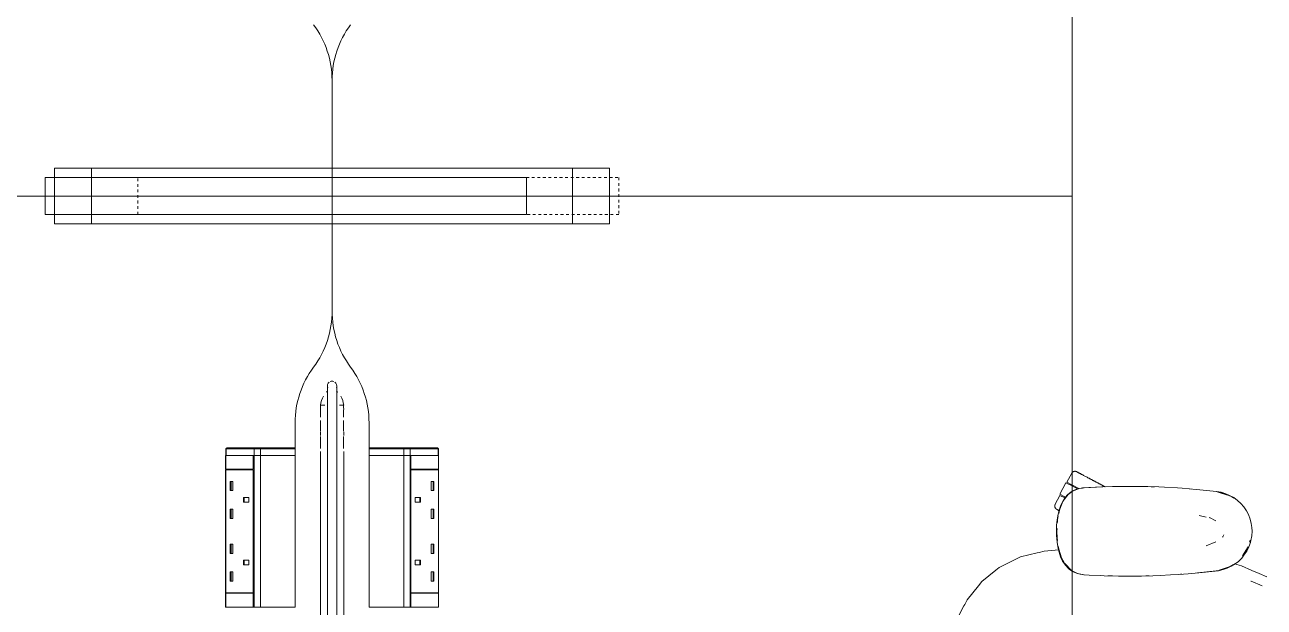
# Model space of a CAD drawing. Header units: millimetres. Extents: x 155927 to 326028, y -36033 to 97293.
# Drawn here: x 203271 to 204611, y 11649 to 12279 of the extents above; entities that cross this region are included whole.
import ezdxf

# ---------------------------------------------------------------- set-up
doc = ezdxf.new("R2010")
doc.units = ezdxf.units.MM
doc.header["$MEASUREMENT"] = 0
doc.linetypes.add('Dash', pattern=[6, 3, -3])
for name, color, linetype, lineweight in [('G-IMPT', 8, 'CONTINUOUS', 9), ('I-FURN', 8, 'CONTINUOUS', 9), ('I-FURN-HDLN', 8, 'Dash', 9)]:
    doc.layers.add(name, color=color, linetype=linetype, lineweight=lineweight)

msp = doc.modelspace()

# ---------------------------------------------------------------- linework, layer by layer
at = {"layer": 'G-IMPT'}
for p, q in [((204405.5, 11775.8), (204403.2, 11774.6)), ((204410.6, 11777.6), (204404.5, 11775.2)), ((204405.5, 11775.8), (204409.1, 11777.2)), ((204410.5, 11777.6), (204409.1, 11777.2)), ((204410.5, 11777.6), (204412.9, 11778)), ((204410.6, 11777.6), (204414.3, 11778.1)), ((204414.5, 11778.3), (204412.9, 11778)), ((204436.3, 11779.4), (204414.5, 11778.3)), ((204435.1, 11779.3), (204414.5, 11778.3)), ((204414.5, 11778.3), (204416.1, 11778.4)), ((204436.3, 11779.4), (204416.1, 11778.4)), ((204456.5, 11779.9), (204435.1, 11779.3)), ((204446.6, 11779.7), (204435.1, 11779.3)), ((204435.1, 11779.3), (204436.3, 11779.4)), ((204456.5, 11779.9), (204436.3, 11779.4)), ((204456.5, 11779.9), (204446.6, 11779.7)), ((204446.6, 11779.7), (204465.9, 11779.9)), ((204476.7, 11779.8), (204446.6, 11779.7)), ((204454.4, 11779.8), (204452.2, 11779.8)), ((204456.5, 11779.8), (204454.4, 11779.8)), ((204476.7, 11779.8), (204456.5, 11779.9)), ((204476.7, 11779.8), (204465.9, 11779.9)), ((204476.7, 11779.8), (204485.1, 11779.6)), ((204496.8, 11779.3), (204485.1, 11779.6)), ((204490, 11779.5), (204488.5, 11779.5)), ((204492, 11779.4), (204490.1, 11779.5)), ((204496.8, 11779.3), (204502.9, 11779)), ((204517, 11778.2), (204502.9, 11779)), ((204522.1, 11777.9), (204517, 11778.2)), ((204522.1, 11777.9), (204537.2, 11776.6)), ((204530.3, 11777.2), (204532, 11777)), ((204537.2, 11776.6), (204541.3, 11776.3)), ((204541.3, 11776.3), (204559.2, 11774.4)), ((204393, 11763.7), (204391, 11759.6)), ((204393.6, 11764.2), (204391.8, 11759.8)), ((204393, 11763.7), (204395.6, 11767.8)), ((204398.8, 11771), (204393.6, 11764.2)), ((204395.6, 11767.8), (204398.3, 11770.8)), ((204402, 11773.9), (204398.3, 11770.8)), ((204403.2, 11774.3), (204398.8, 11771)), ((204403.2, 11774.6), (204402, 11773.9)), ((204404.5, 11775.2), (204403.2, 11774.3)), ((204558.7, 11774.4), (204571.2, 11770.5)), ((204558.7, 11774.4), (204562, 11773.4)), ((204559.2, 11774.4), (204564.2, 11773.5)), ((204567.7, 11772.3), (204559.3, 11774.2)), ((204571.2, 11770.5), (204562, 11773.4)), ((204569.1, 11772), (204564.2, 11773.5)), ((204567.7, 11772.3), (204575.7, 11768.6)), ((204573.4, 11770.2), (204569.1, 11772)), ((204573.4, 11770.2), (204577.8, 11767.7)), ((204577.8, 11767), (204575.7, 11768.6)), ((204581.9, 11764.7), (204577.8, 11767.7)), ((204581.9, 11764.7), (204585.3, 11761.5)), ((204387, 11743.9), (204388, 11749.8)), ((204389.4, 11755.3), (204388, 11749.8)), ((204389.4, 11754.2), (204388.7, 11750.7)), ((204389.4, 11754.2), (204391.8, 11759.8)), ((204389.4, 11755.3), (204391, 11759.6)), ((204588.6, 11757.7), (204585.3, 11761.5)), ((204591.5, 11753.5), (204588.6, 11757.7)), ((204591.5, 11753.5), (204593.7, 11749.4)), ((204593.7, 11749.4), (204595.5, 11744.6)), ((204386.2, 11731.4), (204386.4, 11737.8)), ((204387, 11743.9), (204386.4, 11737.8)), ((204387.4, 11744.2), (204387.2, 11741)), ((204388.2, 11748), (204387.4, 11744.2)), ((204540.5, 11748.4), (204547.9, 11746.8)), ((204558.3, 11742.8), (204551.5, 11746.1)), ((204551.8, 11746), (204551.5, 11746.1)), ((204596.8, 11739.8), (204595.5, 11744.6)), ((204596.8, 11739.8), (204597.4, 11735.3)), ((204386.3, 11726.9), (204386.2, 11731.4)), ((204386.3, 11726.9), (204386.9, 11719.6)), ((204386.8, 11734.5), (204386.6, 11731.4)), ((204386.8, 11724.2), (204386.6, 11731.4)), ((204386.8, 11724.2), (204387.2, 11721.5)), ((204565.9, 11725.4), (204565.6, 11724.9)), ((204567, 11727.6), (204565.9, 11725.4)), ((204565.9, 11725.4), (204566, 11725.4)), ((204597.3, 11726.4), (204596.4, 11721.4)), ((204597.6, 11731.4), (204597.3, 11726.4)), ((204597.6, 11731.4), (204597.4, 11735.3)), ((204365.2, 11708), (204367.5, 11708.6)), ((204372.8, 11709.9), (204367.5, 11708.6)), ((204388.7, 11711.4), (204372.8, 11709.9)), ((204388, 11712.8), (204386.9, 11719.6)), ((204389, 11708.9), (204388, 11712.8)), ((204388.1, 11715.3), (204388.6, 11712)), ((204388.6, 11712), (204391.6, 11702.6)), ((204389, 11708.9), (204390.7, 11703.8)), ((204548, 11715.7), (204558.4, 11719.8)), ((204593.5, 11714.6), (204587.2, 11704.7)), ((204591.3, 11710.9), (204587.2, 11704.7)), ((204591.9, 11710), (204589.6, 11706.5)), ((204593.5, 11714.6), (204591.3, 11710.9)), ((204594.1, 11714.5), (204591.9, 11710)), ((204594.1, 11714.5), (204595.8, 11719.3)), ((204595, 11719.7), (204595.6, 11721.8)), ((204596.4, 11721.4), (204595.8, 11719.3)), ((204324.2, 11692.3), (204331.4, 11695.8)), ((204342.9, 11701.5), (204331.4, 11695.8)), ((204342.9, 11701.5), (204347.2, 11703.6)), ((204347.2, 11703.6), (204365.2, 11708)), ((204390.7, 11703.8), (204392.9, 11699.2)), ((204391.6, 11702.6), (204393.1, 11700.1)), ((204392.9, 11699.2), (204393.7, 11697.8)), ((204393.3, 11699.7), (204394.2, 11698.2)), ((204396.2, 11694.3), (204393.7, 11697.8)), ((204394.7, 11697.4), (204396.6, 11694.3)), ((204395.4, 11696.4), (204402.3, 11689)), ((204395.4, 11696.4), (204396.7, 11694.9)), ((204573.9, 11693.2), (204577.4, 11695.6)), ((204575.2, 11693.6), (204579.5, 11696.3)), ((204586.3, 11693.9), (204578.5, 11696.1)), ((204582.8, 11698.9), (204579.5, 11696.3)), ((204586.4, 11702.5), (204582.8, 11698.9)), ((204586.4, 11702.5), (204589.6, 11706.5)), ((204320.6, 11689.3), (204305.6, 11677.2)), ((204320.6, 11689.3), (204324.2, 11692.3)), ((204399.1, 11691.3), (204396.2, 11694.3)), ((204396.6, 11694.3), (204402.3, 11689)), ((204396.8, 11694.8), (204399.9, 11691.2)), ((204399.1, 11691.3), (204400.4, 11690.2)), ((204402.3, 11689), (204399.9, 11691.2)), ((204403.2, 11688.2), (204400.4, 11690.2)), ((204404.5, 11687.9), (204403.2, 11688.5)), ((204403.6, 11688), (204407.9, 11686)), ((204404.5, 11687.9), (204408.8, 11685.8)), ((204411.9, 11684.9), (204407.9, 11686)), ((204408.8, 11685.8), (204416.1, 11684.4)), ((204415.9, 11684.4), (204411.9, 11684.9)), ((204421.6, 11684.1), (204415.9, 11684.4)), ((204421.6, 11684.1), (204434.1, 11683.5)), ((204437.7, 11683.4), (204434.1, 11683.5)), ((204453.3, 11683), (204437.7, 11683.4)), ((204441.7, 11683.3), (204444.4, 11683.2)), ((204446.6, 11683.2), (204444.4, 11683.2)), ((204453.3, 11683), (204457.8, 11683)), ((204457.8, 11683), (204472.6, 11683)), ((204478, 11683), (204472.6, 11683)), ((204478, 11683), (204490.3, 11683.3)), ((204484.8, 11683.2), (204482.7, 11683.2)), ((204486.5, 11683.3), (204484.8, 11683.2)), ((204498.2, 11683.6), (204490.3, 11683.3)), ((204498.2, 11683.6), (204509.5, 11684.2)), ((204518.4, 11684.7), (204509.5, 11684.2)), ((204518.4, 11684.7), (204528.7, 11685.5)), ((204520.4, 11684.9), (204518.5, 11684.8)), ((204520.4, 11684.9), (204521.8, 11685)), ((204540.1, 11686.4), (204528.7, 11685.5)), ((204561.5, 11688.8), (204538.6, 11686.3)), ((204538.6, 11686.3), (204558.7, 11688.5)), ((204561.5, 11688.8), (204540.1, 11686.4)), ((204561.5, 11688.8), (204558.7, 11688.5)), ((204561.5, 11688.8), (204566.5, 11690)), ((204561.6, 11689), (204564.6, 11689.6)), ((204573.9, 11693.2), (204562, 11689.4)), ((204571.2, 11692.3), (204562, 11689.4)), ((204564.6, 11689.6), (204573.9, 11693.2)), ((204570.6, 11691.4), (204566.5, 11690)), ((204575.2, 11693.6), (204570.6, 11691.4)), ((204573.9, 11693.2), (204571.2, 11692.3)), ((204586.3, 11693.9), (204597.5, 11689)), ((204597.5, 11689), (204605.3, 11685.6)), ((204605.3, 11685.6), (204613.5, 11682)), ((204289.7, 11657.4), (204301.9, 11672.5)), ((204305.6, 11677.2), (204301.9, 11672.5)), ((204596.2, 11677.6), (204596.5, 11677.5)), ((204608.4, 11672.6), (204596.5, 11677.5)), ((204289.7, 11657.4), (204287, 11652.2)), ((204286.2, 11650.9), (204275.9, 11631.4)), ((204286.2, 11650.9), (204287, 11652.2))]:
    msp.add_line(p, q, dxfattribs=at)
at = {"layer": 'I-FURN'}
for p, q in [((204403.2, 12093.6), (204403.2, 13493.6)), ((204403.2, 13493.6), (204403.2, 12093.6)), ((203603.2, 12218.6), (203603.2, 12093.6)), ((203603.2, 12093.6), (203603.2, 12218.6)), ((203603.2, 12093.6), (203603.2, 12218.6)), ((203603.2, 12218.6), (203603.2, 12093.6)), ((203303.2, 12113.6), (203293.2, 12113.6)), ((203293.2, 12113.6), (203293.2, 12073.6)), ((203343.2, 12123.6), (203303.2, 12123.6)), ((203303.2, 12123.6), (203903.2, 12123.6)), ((203303.2, 12123.6), (203303.2, 12063.6)), ((203303.2, 12123.6), (203303.2, 12113.6)), ((203813.2, 12113.6), (203303.2, 12113.6)), ((203863.2, 12123.6), (203343.2, 12123.6)), ((203343.2, 12123.6), (203343.2, 12113.6)), ((203343.2, 12123.6), (203343.2, 12063.6)), ((203813.2, 12073.6), (203813.2, 12113.6)), ((203903.2, 12123.6), (203863.2, 12123.6)), ((203863.2, 12123.6), (203863.2, 12063.6)), ((203863.2, 12123.6), (203863.2, 12063.6)), ((203903.2, 12063.6), (203903.2, 12123.6)), ((203903.2, 12123.6), (203903.2, 12063.6)), ((203603.2, 12093.6), (202803.2, 12093.6)), ((202803.2, 12093.6), (203603.2, 12093.6)), ((202803.2, 12093.6), (203603.2, 12093.6)), ((203603.2, 12093.6), (202803.2, 12093.6)), ((203603.2, 12093.6), (203603.2, 11969.7)), ((204403.2, 12093.6), (203603.2, 12093.6)), ((203603.2, 12093.6), (204403.2, 12093.6)), ((203603.2, 11969.7), (203603.2, 12093.6)), ((203603.2, 11969.7), (203603.2, 12093.6)), ((203603.2, 12093.6), (203603.2, 11969.7)), ((203603.2, 12093.6), (204403.2, 12093.6)), ((204403.2, 12093.6), (203603.2, 12093.6)), ((204403.2, 10693.6), (204403.2, 12093.6)), ((204403.2, 12093.6), (204403.2, 10693.6)), ((203293.2, 12073.6), (203303.2, 12073.6)), ((203303.2, 12073.6), (203303.2, 12063.6)), ((203303.2, 12073.6), (203813.2, 12073.6)), ((203343.2, 12073.6), (203343.2, 12063.6)), ((203903.2, 12063.6), (203303.2, 12063.6)), ((203303.2, 12063.6), (203343.2, 12063.6)), ((203343.2, 12063.6), (203863.2, 12063.6)), ((203863.2, 12063.6), (203903.2, 12063.6)), ((203598.2, 11888.6), (203598.2, 11888.6)), ((203598.2, 11888.6), (203598.2, 11888.4)), ((203598.2, 11888.4), (203598.2, 11888.1)), ((203598.2, 11888.1), (203598.2, 11887.7)), ((203598.2, 11887.7), (203598.2, 11887.2)), ((203598.2, 11887.2), (203598.2, 11886.6)), ((203598.2, 11886.6), (203598.2, 11885.9)), ((203598.2, 11885.9), (203598.2, 11885)), ((203598.2, 11885), (203598.2, 11884.1)), ((203598.2, 11884.1), (203598.2, 11883)), ((203598.2, 11883), (203598.2, 11881.9)), ((203608.2, 11888.5), (203608.2, 11888.6)), ((203608.2, 11888.6), (203608.2, 11888.6)), ((203608.2, 11888.3), (203608.2, 11888.5)), ((203608.2, 11888), (203608.2, 11888.3)), ((203608.2, 11887.6), (203608.2, 11888)), ((203608.2, 11887), (203608.2, 11887.6)), ((203608.2, 11886.4), (203608.2, 11887)), ((203608.2, 11885.6), (203608.2, 11886.4)), ((203608.2, 11884.8), (203608.2, 11885.6)), ((203608.2, 11883.8), (203608.2, 11884.8)), ((203608.2, 11882.7), (203608.2, 11883.8)), ((203598.2, 11881.9), (203598.2, 11880.6)), ((203598.2, 11880.6), (203598.2, 11879.2)), ((203598.2, 11879.2), (203598.2, 11877.8)), ((203598.2, 11877.8), (203598.2, 11876.2)), ((203598.2, 11876.2), (203598.2, 11874.6)), ((203598.2, 11874.6), (203598.2, 11872.8)), ((203598.2, 11872.8), (203598.2, 11871)), ((203598.2, 11871), (203598.2, 11869.1)), ((203608.2, 11881.5), (203608.2, 11882.7)), ((203608.2, 11880.2), (203608.2, 11881.5)), ((203608.2, 11878.9), (203608.2, 11880.2)), ((203608.2, 11877.4), (203608.2, 11878.9)), ((203608.2, 11875.8), (203608.2, 11877.4)), ((203608.2, 11874.1), (203608.2, 11875.8)), ((203608.2, 11872.4), (203608.2, 11874.1)), ((203608.2, 11870.5), (203608.2, 11872.4)), ((203608.2, 11868.6), (203608.2, 11870.5)), ((203595.3, 11867.7), (203590.7, 11867.7)), ((203590.7, 11864.3), (203590.7, 11867.7)), ((203590.7, 11863), (203590.7, 11863.9)), ((203590.7, 11854.7), (203590.7, 11862.7)), ((203598.2, 11869.1), (203598.2, 11867.1)), ((203598.2, 11867.1), (203598.2, 11865)), ((203598.2, 11865), (203598.2, 11862.9)), ((203598.2, 11862.9), (203598.2, 11860.7)), ((203598.2, 11860.7), (203598.2, 11858.4)), ((203598.2, 11858.4), (203598.2, 11856)), ((203598.2, 11856), (203598.2, 11853.6)), ((203608.2, 11866.6), (203608.2, 11868.6)), ((203608.2, 11864.5), (203608.2, 11866.6)), ((203608.2, 11862.3), (203608.2, 11864.5)), ((203608.2, 11860), (203608.2, 11862.3)), ((203608.2, 11857.7), (203608.2, 11860)), ((203608.2, 11855.4), (203608.2, 11857.7)), ((203615.7, 11867.7), (203611.2, 11867.7)), ((203615.7, 11867.7), (203615.7, 11864.3)), ((203615.7, 11862.7), (203615.7, 11854.7)), ((203615.8, 11863.9), (203615.8, 11863)), ((203563.2, 11820.4), (203563.2, 11848.6)), ((203563.2, 11848.6), (203563.2, 11820.4)), ((203590.7, 11839.6), (203590.7, 11851.1)), ((203598.2, 11853.6), (203598.2, 11851.1)), ((203598.2, 11851.1), (203598.2, 11848.6)), ((203598.2, 11848.6), (203598.2, 11846)), ((203598.2, 11846), (203598.2, 11843.4)), ((203598.2, 11843.4), (203598.2, 11840.7)), ((203608.2, 11852.9), (203608.2, 11855.4)), ((203608.2, 11850.4), (203608.2, 11852.9)), ((203608.2, 11847.9), (203608.2, 11850.4)), ((203608.2, 11845.3), (203608.2, 11847.9)), ((203608.2, 11842.7), (203608.2, 11845.3)), ((203608.2, 11840), (203608.2, 11842.7)), ((203615.7, 11851.1), (203615.7, 11839.6)), ((203643.2, 11848.6), (203643.2, 11820.4)), ((203643.2, 11820.4), (203643.2, 11848.6)), ((203590.7, 11834.8), (203590.7, 11838.9)), ((203590.7, 11820.7), (203590.7, 11833.9)), ((203598.2, 11840.7), (203598.2, 11838)), ((203598.2, 11838), (203598.2, 11835.3)), ((203598.2, 11835.3), (203598.2, 11832.5)), ((203598.2, 11832.5), (203598.2, 11829.8)), ((203598.2, 11829.8), (203598.2, 11826.9)), ((203608.2, 11837.3), (203608.2, 11840)), ((203608.2, 11834.6), (203608.2, 11837.3)), ((203608.2, 11831.8), (203608.2, 11834.6)), ((203608.2, 11829), (203608.2, 11831.8)), ((203615.7, 11833.9), (203615.7, 11820.7)), ((203615.8, 11838.9), (203615.8, 11834.8)), ((203488.4, 11820.4), (203488.4, 11813.4)), ((203488.4, 11820.4), (203488.6, 11820.4)), ((203488.4, 11820.4), (203488.4, 11813.4)), ((203488.4, 11813.4), (203488.4, 11820.4)), ((203488.6, 11820.4), (203518.9, 11820.4)), ((203488.6, 11820.4), (203488.6, 11813.4)), ((203488.7, 11821.2), (203488.8, 11821.2)), ((203519.7, 11821.4), (203489.4, 11821.4)), ((203519.7, 11821.4), (203489.4, 11821.4)), ((203518.9, 11820.4), (203525.8, 11820.4)), ((203518.9, 11820.4), (203518.9, 11813.4)), ((203519.7, 11821.4), (203558.3, 11821.4)), ((203525.2, 11821.4), (203519.7, 11821.4)), ((203562.2, 11821.4), (203525.2, 11821.4)), ((203525.8, 11820.4), (203563.2, 11820.4)), ((203525.8, 11820.4), (203525.8, 11813.4)), ((203558.3, 11821.4), (203558.3, 11820.4)), ((203558.3, 11821.4), (203562.2, 11821.4)), ((203563.2, 11820.4), (203563.2, 11813.4)), ((203563.3, 11813.4), (203563.3, 11820.4)), ((203590.7, 10979.5), (203590.7, 11817.7)), ((203598.2, 11826.9), (203598.2, 11824.1)), ((203598.2, 11824.1), (203598.2, 11821.3)), ((203598.2, 11821.3), (203598.2, 11818.5)), ((203598.2, 11818.5), (203598.2, 11817.7)), ((203598.2, 11817.7), (203598.2, 10979.5)), ((203608.2, 11826.2), (203608.2, 11829)), ((203608.2, 11823.4), (203608.2, 11826.2)), ((203608.2, 11820.5), (203608.2, 11823.4)), ((203608.2, 11817.7), (203608.2, 11820.5)), ((203608.2, 10979.5), (203608.2, 11817.7)), ((203615.8, 11817.7), (203615.8, 10979.5)), ((203643.2, 11820.4), (203643.2, 11813.4)), ((203643.2, 11820.4), (203680.7, 11820.4)), ((203643.2, 11820.4), (203643.2, 11813.4)), ((203644.2, 11821.4), (203644.2, 11821.4)), ((203681.3, 11821.4), (203644.2, 11821.4)), ((203644.2, 11821.4), (203648.2, 11821.4)), ((203648.2, 11820.4), (203648.2, 11821.4)), ((203648.2, 11821.4), (203686.8, 11821.4)), ((203680.7, 11820.4), (203687.6, 11820.4)), ((203680.7, 11820.4), (203680.7, 11813.4)), ((203686.8, 11821.4), (203681.3, 11821.4)), ((203717.1, 11821.4), (203686.8, 11821.4)), ((203717.1, 11821.4), (203686.8, 11821.4)), ((203687.6, 11820.4), (203717.9, 11820.4)), ((203687.6, 11820.4), (203687.6, 11813.4)), ((203717.7, 11821.2), (203717.7, 11821.2)), ((203717.9, 11820.4), (203718.1, 11820.4)), ((203717.9, 11820.4), (203717.9, 11813.4)), ((203718.1, 11813.4), (203718.1, 11820.4)), ((203718.1, 11813.4), (203718.1, 11820.4)), ((203718.1, 11813.4), (203718.1, 11820.4)), ((203488.2, 11798.4), (203488.2, 11813.4)), ((203488.2, 11813.4), (203518, 11813.4)), ((203488.4, 11813.4), (203488.6, 11813.4)), ((203488.4, 11813.3), (203488.4, 11649.4)), ((203488.6, 11813.4), (203518.9, 11813.4)), ((203518, 11813.4), (203518, 11798.4)), ((203518.2, 11798.4), (203518.2, 11813.3)), ((203518.2, 11813.3), (203518.9, 11813.3)), ((203518.9, 11813.4), (203525.8, 11813.4)), ((203525.8, 11813.3), (203518.9, 11813.3)), ((203518.9, 11813.3), (203518.9, 11649.4)), ((203525.8, 11813.4), (203563.2, 11813.4)), ((203563.2, 11813.3), (203525.8, 11813.3)), ((203525.8, 11813.3), (203525.8, 11649.4)), ((203563.2, 11813.3), (203563.2, 11649.4)), ((203563.3, 11649.4), (203563.3, 11813.3)), ((203643.2, 11813.4), (203680.7, 11813.4)), ((203643.2, 11813.3), (203643.2, 11649.4)), ((203643.2, 11649.4), (203643.2, 11813.3)), ((203680.7, 11813.3), (203643.2, 11813.3)), ((203680.7, 11813.4), (203687.6, 11813.4)), ((203680.7, 11649.4), (203680.7, 11813.3)), ((203687.6, 11813.3), (203680.7, 11813.3)), ((203688.5, 11813.4), (203686, 11813.4)), ((203687.6, 11813.4), (203717.9, 11813.4)), ((203687.6, 11649.4), (203687.6, 11813.3)), ((203687.6, 11813.3), (203688.3, 11813.3)), ((203688.3, 11813.3), (203688.3, 11798.4)), ((203688.5, 11798.4), (203688.5, 11813.4)), ((203688.5, 11813.4), (203718.3, 11813.4)), ((203717.9, 11813.4), (203718.1, 11813.4)), ((203718.1, 11649.4), (203718.1, 11813.3)), ((203718.3, 11813.4), (203718.3, 11798.4)), ((203518, 11798.4), (203488.2, 11798.4)), ((203488.2, 11797.9), (203518, 11797.9)), ((203488.2, 11664.9), (203488.2, 11797.9)), ((203488.6, 11797.9), (203488.6, 11798.4)), ((203518, 11797.9), (203518, 11664.9)), ((203518.2, 11664.9), (203518.2, 11797.9)), ((203688.3, 11797.9), (203688.3, 11664.9)), ((203718.3, 11798.4), (203688.5, 11798.4)), ((203688.5, 11664.9), (203688.5, 11797.9)), ((203718.3, 11797.9), (203688.5, 11797.9)), ((203717.9, 11798.4), (203717.9, 11797.9)), ((203718.3, 11797.9), (203718.3, 11664.9)), ((204402.7, 11794), (204397.5, 11784.4)), ((204402.7, 11794), (204402.8, 11794.2)), ((204402.8, 11794.3), (204402.9, 11794.5)), ((204402.8, 11794.2), (204402.8, 11794.3)), ((204402.9, 11794.5), (204403, 11794.6)), ((204403, 11794.6), (204403.1, 11794.7)), ((204403.1, 11794.7), (204403.2, 11794.8)), ((204403.2, 11794.8), (204403.3, 11795)), ((204403.3, 11795), (204403.5, 11795.1)), ((204403.5, 11795.1), (204403.6, 11795.2)), ((204403.6, 11795.2), (204403.7, 11795.3)), ((204403.7, 11795.3), (204403.8, 11795.4)), ((204403.8, 11795.4), (204404, 11795.5)), ((204404, 11795.5), (204404.1, 11795.6)), ((204404.1, 11795.6), (204404.2, 11795.6)), ((204404.2, 11795.6), (204404.4, 11795.7)), ((204404.4, 11795.7), (204404.5, 11795.8)), ((204404.5, 11795.8), (204404.7, 11795.9)), ((204404.7, 11795.9), (204404.8, 11795.9)), ((204404.8, 11795.9), (204405, 11796)), ((204405, 11796), (204405.1, 11796)), ((204405.1, 11796), (204405.3, 11796.1)), ((204405.3, 11796.1), (204405.4, 11796.1)), ((204405.4, 11796.1), (204405.6, 11796.1)), ((204405.6, 11796.1), (204405.7, 11796.2)), ((204405.7, 11796.2), (204405.9, 11796.2)), ((204405.9, 11796.2), (204406.1, 11796.2)), ((204406.1, 11796.2), (204406.2, 11796.2)), ((204406.2, 11796.2), (204406.4, 11796.2)), ((204406.4, 11796.2), (204406.6, 11796.2)), ((204406.6, 11796.2), (204406.7, 11796.2)), ((204406.7, 11796.2), (204406.9, 11796.1)), ((204406.9, 11796.1), (204407, 11796.1)), ((204407, 11796.1), (204407.2, 11796.1)), ((204407.2, 11796.1), (204407.3, 11796)), ((204407.3, 11796), (204407.5, 11796)), ((204407.5, 11796), (204407.6, 11795.9)), ((204407.6, 11795.9), (204407.8, 11795.9)), ((204407.8, 11795.9), (204407.9, 11795.8)), ((204407.9, 11795.8), (204408.1, 11795.7)), ((204408.1, 11795.7), (204408.1, 11795.7)), ((204408.1, 11795.7), (204408.1, 11795.7)), ((204408.1, 11795.7), (204408.2, 11795.7)), ((204408.2, 11795.7), (204408.1, 11795.7)), ((204408.1, 11795.7), (204408.1, 11795.7)), ((204408.2, 11795.7), (204408.3, 11795.6)), ((204408.3, 11795.6), (204408.2, 11795.7)), ((204408.3, 11795.6), (204408.5, 11795.5)), ((204408.4, 11795.6), (204408.3, 11795.6)), ((204408.5, 11795.5), (204408.4, 11795.6)), ((204408.5, 11795.5), (204408.6, 11795.4)), ((204408.7, 11795.4), (204408.5, 11795.5)), ((204408.6, 11795.4), (204408.9, 11795.3)), ((204409, 11795.3), (204408.7, 11795.4)), ((204408.9, 11795.3), (204409.1, 11795.2)), ((204409.3, 11795.1), (204409, 11795.3)), ((204409.1, 11795.2), (204409.4, 11795)), ((204409.6, 11794.9), (204409.3, 11795.1)), ((204409.4, 11795), (204409.7, 11794.9)), ((204409.9, 11794.7), (204409.6, 11794.9)), ((204409.7, 11794.9), (204410.1, 11794.7)), ((204410.3, 11794.5), (204409.9, 11794.7)), ((204410.1, 11794.7), (204410.5, 11794.4)), ((204410.8, 11794.3), (204410.3, 11794.5)), ((204410.5, 11794.4), (204411, 11794.2)), ((204411.2, 11794.1), (204410.8, 11794.3)), ((204411, 11794.2), (204411.5, 11793.9)), ((204411.7, 11793.8), (204411.2, 11794.1)), ((204411.5, 11793.9), (204412, 11793.7)), ((204412.3, 11793.5), (204411.7, 11793.8)), ((204412, 11793.7), (204412.5, 11793.4)), ((204412.8, 11793.2), (204412.3, 11793.5)), ((204412.5, 11793.4), (204413.1, 11793.1)), ((204413.4, 11792.9), (204412.8, 11793.2)), ((204414.1, 11792.6), (204413.4, 11792.9)), ((204414.7, 11792.2), (204414.1, 11792.6)), ((204415.4, 11791.8), (204414.7, 11792.2)), ((204416.1, 11791.4), (204415.4, 11791.8)), ((204416.9, 11791), (204416.1, 11791.4)), ((204417.7, 11790.6), (204416.9, 11791)), ((204418.5, 11790.2), (204417.7, 11790.6)), ((204419.3, 11789.8), (204418.5, 11790.2)), ((204418.9, 11790), (204419.7, 11789.6)), ((204420.1, 11789.3), (204419.3, 11789.8)), ((204419.7, 11789.6), (204420.5, 11789.1)), ((204421, 11788.9), (204420.1, 11789.3)), ((204420.5, 11789.1), (204421.4, 11788.6)), ((203493.2, 11785.3), (203493.2, 11775.3)), ((203493.2, 11785.3), (203496.1, 11785.3)), ((203494, 11785.3), (203494, 11775.3)), ((203496.1, 11785.3), (203496.1, 11775.3)), ((203713.3, 11785.3), (203710.4, 11785.3)), ((203710.4, 11775.3), (203710.4, 11785.3)), ((203712.5, 11775.3), (203712.5, 11785.3)), ((203713.3, 11775.3), (203713.3, 11785.3)), ((204396.2, 11783.9), (204389.7, 11771.6)), ((204389.8, 11771.5), (204396.4, 11783.8)), ((204396.4, 11783.8), (204403.1, 11780.3)), ((204402.8, 11781.5), (204397.5, 11784.4)), ((204410.2, 11777.6), (204402.8, 11781.5)), ((204403.1, 11780.3), (204408.9, 11777.2)), ((204421.9, 11788.4), (204421, 11788.9)), ((204421.4, 11788.6), (204422.3, 11788.2)), ((204422.8, 11787.9), (204421.9, 11788.4)), ((204422.3, 11788.2), (204423.2, 11787.7)), ((204423.7, 11787.4), (204422.8, 11787.9)), ((204423.2, 11787.7), (204424.2, 11787.2)), ((204424.7, 11786.9), (204423.7, 11787.4)), ((204424.2, 11787.2), (204425.1, 11786.7)), ((204425.6, 11786.4), (204424.7, 11786.9)), ((204425.1, 11786.7), (204426.1, 11786.2)), ((204426.6, 11785.9), (204425.6, 11786.4)), ((204426.1, 11786.2), (204427, 11785.7)), ((204427.6, 11785.4), (204426.6, 11785.9)), ((204427, 11785.7), (204428, 11785.1)), ((204428.5, 11784.9), (204427.6, 11785.4)), ((204428, 11785.1), (204429, 11784.6)), ((204429.5, 11784.3), (204428.5, 11784.9)), ((204429, 11784.6), (204430, 11784.1)), ((204430.5, 11783.8), (204429.5, 11784.3)), ((204430, 11784.1), (204431, 11783.6)), ((204431.5, 11783.3), (204430.5, 11783.8)), ((204431, 11783.6), (204432, 11783)), ((204432.5, 11782.7), (204431.5, 11783.3)), ((204432, 11783), (204433, 11782.5)), ((204433.5, 11782.2), (204432.5, 11782.7)), ((204433, 11782.5), (204434, 11782)), ((204434.5, 11781.7), (204433.5, 11782.2)), ((204434, 11782), (204435, 11781.4)), ((204435.5, 11781.1), (204434.5, 11781.7)), ((204435, 11781.4), (204436, 11780.9)), ((204436.5, 11780.6), (204435.5, 11781.1)), ((204436, 11780.9), (204437, 11780.4)), ((204437.5, 11780.1), (204436.5, 11780.6)), ((204437, 11780.4), (204438, 11779.8)), ((204438.5, 11779.5), (204437.5, 11780.1)), ((204438, 11779.8), (204439, 11779.3)), ((203493.2, 11775.3), (203496.1, 11775.3)), ((203507.6, 11767.8), (203507.6, 11762.8)), ((203513.3, 11767.8), (203507.6, 11767.8)), ((203507.6, 11762.8), (203513.3, 11762.8)), ((203508.3, 11767.8), (203508.3, 11762.8)), ((203513.3, 11762.8), (203513.3, 11767.8)), ((203698.9, 11767.8), (203693.2, 11767.8)), ((203693.2, 11762.8), (203693.2, 11767.8)), ((203698.9, 11762.8), (203693.2, 11762.8)), ((203698.2, 11762.8), (203698.2, 11767.8)), ((203698.9, 11762.8), (203698.9, 11767.8)), ((203713.3, 11775.3), (203710.4, 11775.3)), ((204390, 11770.2), (204384.9, 11760.5)), ((204395.1, 11768.6), (204389.8, 11771.5)), ((204395.2, 11767.5), (204390, 11770.2)), ((203493.2, 11755.3), (203493.2, 11745.3)), ((203493.2, 11755.3), (203496.1, 11755.3)), ((203494, 11755.3), (203494, 11745.3)), ((203496.1, 11755.3), (203496.1, 11745.3)), ((203713.3, 11755.3), (203710.4, 11755.3)), ((203710.4, 11745.3), (203710.4, 11755.3)), ((203712.5, 11745.3), (203712.5, 11755.3)), ((203713.3, 11745.3), (203713.3, 11755.3)), ((204384.4, 11759.3), (204384.5, 11759.4)), ((204384.4, 11759.1), (204384.4, 11759.3)), ((204384.4, 11759), (204384.4, 11759.1)), ((204384.4, 11758.8), (204384.4, 11759)), ((204384.4, 11758.6), (204384.4, 11758.8)), ((204384.4, 11758.5), (204384.4, 11758.6)), ((204384.4, 11758.3), (204384.4, 11758.5)), ((204384.4, 11758.2), (204384.4, 11758.3)), ((204384.4, 11758), (204384.4, 11758.2)), ((204384.5, 11757.8), (204384.4, 11758)), ((204384.5, 11759.6), (204384.6, 11759.8)), ((204384.5, 11759.4), (204384.5, 11759.6)), ((204384.5, 11757.7), (204384.5, 11757.8)), ((204384.6, 11757.5), (204384.5, 11757.7)), ((204384.6, 11759.9), (204384.7, 11760.1)), ((204384.6, 11759.8), (204384.6, 11759.9)), ((204384.6, 11757.4), (204384.6, 11757.5)), ((204384.7, 11757.2), (204384.6, 11757.4)), ((204384.7, 11760.2), (204384.8, 11760.4)), ((204384.7, 11760.1), (204384.7, 11760.2)), ((204384.7, 11757.1), (204384.7, 11757.2)), ((204384.8, 11756.9), (204384.7, 11757.1)), ((204384.8, 11760.4), (204384.8, 11760.5)), ((204384.8, 11760.5), (204384.9, 11760.5)), ((204384.9, 11756.8), (204384.8, 11756.9)), ((204384.9, 11756.6), (204384.9, 11756.8)), ((204385, 11756.5), (204384.9, 11756.6)), ((204385.1, 11756.4), (204385, 11756.5)), ((204385.2, 11756.2), (204385.1, 11756.4)), ((204385.3, 11756.1), (204385.2, 11756.2)), ((204385.4, 11756), (204385.3, 11756.1)), ((204385.5, 11755.9), (204385.4, 11756)), ((204385.6, 11755.8), (204385.5, 11755.9)), ((204385.7, 11755.6), (204385.6, 11755.8)), ((204385.9, 11755.5), (204385.7, 11755.6)), ((204386, 11755.4), (204385.9, 11755.5)), ((204386.1, 11755.3), (204386, 11755.4)), ((204386.3, 11755.3), (204386.1, 11755.3)), ((204386.4, 11755.2), (204386.3, 11755.3)), ((204386.5, 11755.1), (204386.4, 11755.2)), ((204386.6, 11755.1), (204386.5, 11755.1)), ((204386.5, 11755.1), (204386.5, 11755.1)), ((204386.5, 11755.1), (204386.6, 11755.1)), ((204386.7, 11755), (204386.6, 11755.1)), ((204386.6, 11755.1), (204386.6, 11755.1)), ((204386.6, 11755.1), (204386.7, 11755)), ((204386.8, 11755), (204386.7, 11755)), ((204386.7, 11755), (204386.9, 11754.9)), ((204386.9, 11754.9), (204386.8, 11755)), ((204387.1, 11754.8), (204386.9, 11754.9)), ((204386.9, 11754.9), (204387, 11754.8)), ((204387, 11754.8), (204387.3, 11754.7)), ((204387.4, 11754.6), (204387.1, 11754.8)), ((204387.3, 11754.7), (204387.5, 11754.6)), ((204387.7, 11754.5), (204387.4, 11754.6)), ((204387.5, 11754.6), (204387.8, 11754.4)), ((204388, 11754.3), (204387.7, 11754.5)), ((204387.8, 11754.4), (204388.1, 11754.2)), ((204388.3, 11754.1), (204388, 11754.3)), ((204388.1, 11754.2), (204388.5, 11754)), ((204388.7, 11753.9), (204388.3, 11754.1)), ((204388.5, 11754), (204388.9, 11753.8)), ((204389.2, 11753.7), (204388.7, 11753.9)), ((203493.2, 11745.3), (203496.1, 11745.3)), ((203713.3, 11745.3), (203710.4, 11745.3)), ((203493.2, 11717.5), (203493.2, 11707.5)), ((203493.2, 11717.5), (203496.1, 11717.5)), ((203494, 11717.5), (203494, 11707.5)), ((203496.1, 11717.5), (203496.1, 11707.5)), ((203713.3, 11717.5), (203710.4, 11717.5)), ((203710.4, 11707.5), (203710.4, 11717.5)), ((203712.5, 11707.5), (203712.5, 11717.5)), ((203713.3, 11707.5), (203713.3, 11717.5)), ((203493.2, 11707.5), (203496.1, 11707.5)), ((203507.6, 11700), (203507.6, 11695)), ((203507.6, 11700), (203513.3, 11700)), ((203508.3, 11700), (203508.3, 11695)), ((203513.3, 11700), (203513.3, 11695)), ((203693.2, 11700), (203693.2, 11695)), ((203698.9, 11700), (203693.2, 11700)), ((203698.2, 11695), (203698.2, 11700)), ((203698.9, 11695), (203698.9, 11700)), ((203713.3, 11707.5), (203710.4, 11707.5)), ((203493.2, 11687.5), (203493.2, 11677.5)), ((203493.2, 11687.5), (203496.1, 11687.5)), ((203494, 11687.5), (203494, 11677.5)), ((203496.1, 11687.5), (203496.1, 11677.5)), ((203507.6, 11695), (203513.3, 11695)), ((203693.2, 11695), (203698.9, 11695)), ((203713.3, 11687.5), (203710.4, 11687.5)), ((203710.4, 11677.5), (203710.4, 11687.5)), ((203712.5, 11677.5), (203712.5, 11687.5)), ((203713.3, 11677.5), (203713.3, 11687.5)), ((203493.2, 11677.5), (203496.1, 11677.5)), ((203713.3, 11677.5), (203710.4, 11677.5)), ((203488.2, 11664.9), (203518, 11664.9)), ((203488.2, 11664.4), (203518, 11664.4)), ((203488.2, 11649.4), (203488.2, 11664.4)), ((203488.6, 11664.4), (203488.6, 11664.9)), ((203518, 11664.4), (203518, 11649.4)), ((203518.2, 11649.4), (203518.2, 11664.4)), ((203688.3, 11664.4), (203688.3, 11649.4)), ((203718.3, 11664.9), (203688.5, 11664.9)), ((203688.5, 11649.4), (203688.5, 11664.4)), ((203688.5, 11664.4), (203718.3, 11664.4)), ((203717.9, 11664.9), (203717.9, 11664.4)), ((203718.3, 11664.4), (203718.3, 11649.4)), ((203518, 11649.4), (203488.2, 11649.4)), ((203518, 11649.4), (203520.5, 11649.4)), ((203518.9, 11649.4), (203518.2, 11649.4)), ((203518.9, 11649.4), (203525.8, 11649.4)), ((203525.8, 11649.4), (203563.2, 11649.4)), ((203643.2, 11649.4), (203680.7, 11649.4)), ((203680.7, 11649.4), (203687.6, 11649.4)), ((203688.3, 11649.4), (203687.6, 11649.4)), ((203718.3, 11649.4), (203688.5, 11649.4))]:
    msp.add_line(p, q, dxfattribs=at)
at = {"layer": 'I-FURN', "flags": 128}
for points in [[(203488.4, 11820.4), (203488.4, 11820.5), (203488.4, 11820.5), (203488.4, 11820.6), (203488.4, 11820.6), (203488.4, 11820.6), (203488.4, 11820.7), (203488.4, 11820.7), (203488.5, 11820.8), (203488.5, 11820.8), (203488.5, 11820.8), (203488.5, 11820.9), (203488.5, 11820.9), (203488.5, 11820.9)], [(203525.2, 11821.4), (203525.1, 11821.4), (203524.9, 11821.4), (203524.8, 11821.4), (203524.7, 11821.4), (203524.5, 11821.4), (203524.4, 11821.4), (203524.2, 11821.4), (203524.1, 11821.4), (203523.9, 11821.4), (203523.8, 11821.4), (203523.6, 11821.4), (203523.4, 11821.4), (203523.3, 11821.4), (203523.1, 11821.4), (203523, 11821.4), (203522.8, 11821.4), (203522.6, 11821.4), (203522.5, 11821.4), (203522.3, 11821.4), (203522.2, 11821.4), (203522, 11821.4), (203521.9, 11821.4), (203521.7, 11821.4), (203521.6, 11821.4), (203521.4, 11821.4), (203521.3, 11821.4), (203521.1, 11821.4), (203521, 11821.4), (203520.8, 11821.4), (203520.7, 11821.4), (203520.6, 11821.4), (203520.4, 11821.4), (203520.3, 11821.4), (203520.2, 11821.4), (203520.1, 11821.4), (203520, 11821.4), (203519.9, 11821.4), (203519.8, 11821.4), (203519.7, 11821.4)], [(203562.2, 11821.4), (203562, 11821.4), (203561.6, 11821.4), (203561, 11821.4), (203560.3, 11821.4), (203559.5, 11821.4), (203558.6, 11821.4), (203557.5, 11821.4), (203556.3, 11821.4), (203554.9, 11821.4), (203553.5, 11821.4), (203551.9, 11821.4), (203550.2, 11821.4), (203548.4, 11821.4), (203546.4, 11821.4), (203544.4, 11821.4), (203542.2, 11821.4), (203540, 11821.4), (203537.6, 11821.4), (203535.2, 11821.4), (203532.6, 11821.4), (203530, 11821.4), (203527.3, 11821.4), (203525.2, 11821.4)], [(203558.3, 11821.4), (203558.4, 11821.4), (203558.6, 11821.4), (203558.7, 11821.4), (203558.9, 11821.4), (203559, 11821.4), (203559.2, 11821.4), (203559.4, 11821.4), (203559.5, 11821.4), (203559.7, 11821.4), (203559.8, 11821.4), (203560, 11821.4), (203560.1, 11821.4), (203560.2, 11821.4), (203560.4, 11821.4), (203560.5, 11821.4), (203560.6, 11821.4), (203560.8, 11821.4), (203560.9, 11821.4), (203561, 11821.4), (203561.1, 11821.4), (203561.2, 11821.4), (203561.3, 11821.4), (203561.4, 11821.4), (203561.5, 11821.4), (203561.6, 11821.4), (203561.7, 11821.4), (203561.8, 11821.4), (203561.9, 11821.4), (203561.9, 11821.4), (203562, 11821.4), (203562, 11821.4), (203562.1, 11821.4), (203562.1, 11821.4), (203562.2, 11821.4), (203562.2, 11821.4), (203562.2, 11821.4), (203562.2, 11821.4), (203562.2, 11821.4), (203562.3, 11821.4)], [(203562.3, 11821.4), (203562.2, 11821.4), (203562.2, 11821.4)], [(203562.3, 11821.4), (203562.3, 11821.4), (203562.3, 11821.4), (203562.4, 11821.4), (203562.4, 11821.4), (203562.4, 11821.4), (203562.5, 11821.4), (203562.5, 11821.4), (203562.6, 11821.4), (203562.6, 11821.4), (203562.6, 11821.4), (203562.7, 11821.3), (203562.7, 11821.3), (203562.7, 11821.3), (203562.8, 11821.3), (203562.8, 11821.3), (203562.8, 11821.2), (203562.9, 11821.2), (203562.9, 11821.2), (203562.9, 11821.2), (203563, 11821.1), (203563, 11821.1), (203563, 11821.1), (203563, 11821), (203563.1, 11821), (203563.1, 11821), (203563.1, 11820.9), (203563.1, 11820.9), (203563.2, 11820.9), (203563.2, 11820.8), (203563.2, 11820.8), (203563.2, 11820.8), (203563.2, 11820.7), (203563.2, 11820.7), (203563.2, 11820.6), (203563.2, 11820.6), (203563.2, 11820.6), (203563.2, 11820.5), (203563.2, 11820.5), (203563.3, 11820.4), (203563.3, 11820.4)], [(203643.2, 11820.4), (203643.2, 11820.5), (203643.2, 11820.5), (203643.2, 11820.6), (203643.2, 11820.6), (203643.3, 11820.6), (203643.3, 11820.7), (203643.3, 11820.7), (203643.3, 11820.8), (203643.3, 11820.8), (203643.3, 11820.8), (203643.3, 11820.9), (203643.3, 11820.9), (203643.4, 11820.9), (203643.4, 11821), (203643.4, 11821), (203643.4, 11821), (203643.5, 11821.1), (203643.5, 11821.1), (203643.5, 11821.1), (203643.5, 11821.2), (203643.6, 11821.2), (203643.6, 11821.2), (203643.6, 11821.2), (203643.7, 11821.3), (203643.7, 11821.3), (203643.7, 11821.3), (203643.8, 11821.3), (203643.8, 11821.3), (203643.8, 11821.4), (203643.9, 11821.4), (203643.9, 11821.4), (203643.9, 11821.4), (203644, 11821.4), (203644, 11821.4), (203644.1, 11821.4), (203644.1, 11821.4), (203644.1, 11821.4), (203644.2, 11821.4), (203644.2, 11821.4), (203644.2, 11821.4)], [(203681.3, 11821.4), (203678.5, 11821.4), (203675.8, 11821.4), (203673.2, 11821.4), (203670.6, 11821.4), (203668.2, 11821.4), (203665.9, 11821.4), (203663.7, 11821.4), (203661.5, 11821.4), (203659.5, 11821.4), (203657.6, 11821.4), (203655.8, 11821.4), (203654.2, 11821.4), (203652.6, 11821.4), (203651.2, 11821.4), (203649.9, 11821.4), (203648.7, 11821.4), (203647.7, 11821.4), (203646.7, 11821.4), (203646, 11821.4), (203645.3, 11821.4), (203644.8, 11821.4), (203644.4, 11821.4), (203644.2, 11821.4)], [(203644.2, 11821.4), (203644.2, 11821.4), (203644.2, 11821.4), (203644.3, 11821.4), (203644.3, 11821.4), (203644.3, 11821.4), (203644.3, 11821.4), (203644.4, 11821.4), (203644.4, 11821.4), (203644.5, 11821.4), (203644.5, 11821.4), (203644.6, 11821.4), (203644.7, 11821.4), (203644.8, 11821.4), (203644.8, 11821.4), (203644.9, 11821.4), (203645, 11821.4), (203645.1, 11821.4), (203645.2, 11821.4), (203645.3, 11821.4), (203645.4, 11821.4), (203645.6, 11821.4), (203645.7, 11821.4), (203645.8, 11821.4), (203645.9, 11821.4), (203646.1, 11821.4), (203646.2, 11821.4), (203646.3, 11821.4), (203646.5, 11821.4), (203646.6, 11821.4), (203646.8, 11821.4), (203646.9, 11821.4), (203647.1, 11821.4), (203647.2, 11821.4), (203647.4, 11821.4), (203647.6, 11821.4), (203647.7, 11821.4), (203647.9, 11821.4), (203648, 11821.4), (203648.2, 11821.4), (203648.2, 11821.4)], [(203686.8, 11821.4), (203686.7, 11821.4), (203686.6, 11821.4), (203686.5, 11821.4), (203686.4, 11821.4), (203686.3, 11821.4), (203686.2, 11821.4), (203686, 11821.4), (203685.9, 11821.4), (203685.8, 11821.4), (203685.6, 11821.4), (203685.5, 11821.4), (203685.4, 11821.4), (203685.2, 11821.4), (203685.1, 11821.4), (203684.9, 11821.4), (203684.8, 11821.4), (203684.6, 11821.4), (203684.5, 11821.4), (203684.3, 11821.4), (203684.2, 11821.4), (203684, 11821.4), (203683.8, 11821.4), (203683.7, 11821.4), (203683.5, 11821.4), (203683.4, 11821.4), (203683.2, 11821.4), (203683, 11821.4), (203682.9, 11821.4), (203682.7, 11821.4), (203682.6, 11821.4), (203682.4, 11821.4), (203682.3, 11821.4), (203682.1, 11821.4), (203682, 11821.4), (203681.8, 11821.4), (203681.7, 11821.4), (203681.5, 11821.4), (203681.4, 11821.4), (203681.3, 11821.4)], [(203717.9, 11820.9), (203718, 11820.9), (203718, 11820.9), (203718, 11820.8), (203718, 11820.8), (203718, 11820.8), (203718, 11820.7), (203718, 11820.7), (203718.1, 11820.6), (203718.1, 11820.6), (203718.1, 11820.6), (203718.1, 11820.5), (203718.1, 11820.5), (203718.1, 11820.4), (203718.1, 11820.4)]]:
    msp.add_lwpolyline(points, dxfattribs=at)
at = {"layer": 'I-FURN'}
for centre, radius, start, end in [((203503.2, 12218.6), 100, 0, 36.8699), ((203503.2, 12218.6), 100, 0, 36.8699), ((203703.2, 12218.6), 100, 143.1301, 180), ((203703.2, 12218.6), 100, 143.1301, 180), ((203503.2, 11968.6), 100, 323.1301, 0.6256), ((203503.2, 11968.6), 100, 323.1301, 0.6256), ((203703.3, 11968.6), 100, 179.3744, 216.8699), ((203703.3, 11968.6), 100, 179.3744, 216.8699), ((203663.2, 11848.6), 100, 143.1301, 180), ((203663.2, 11848.6), 100, 143.1301, 180), ((203543.2, 11848.6), 100, 0, 36.8699), ((203543.2, 11848.6), 100, 0, 36.8699), ((203603.2, 11888.6), 5, 127.2751, 201.8252), ((203603.2, 11888.6), 5, 67.635, 112.365), ((203603.2, 11888.6), 5, 338.1748, 52.7249), ((203614.2, 11865.4), 23.6, 149.1436, 174.3336), ((203603.2, 11875.8), 8.51, 125.5405, 136.5486), ((203603.2, 11875.8), 8.51, 43.4514, 54.4595), ((203592.3, 11865.4), 23.6, 5.6664, 30.8564)]:
    msp.add_arc(centre, radius, start, end, dxfattribs=at)
for centre, major_axis, ratio, start_param, end_param in [((203489.4, 11820.4), (0, 1), 0.819152, 0, 1.570796), ((203519.7, 11820.4), (0, -1), 0.819152, 3.141593, 4.712389), ((203525.2, 11820.4), (0, -1), 0.56467, 1.570796, 3.141593), ((203562.2, 11820.4), (0, -1), 0.998113, 1.570796, 3.141593), ((203644.2, 11820.4), (0, 1), 0.998113, 0, 1.570796), ((203681.3, 11820.4), (0, 1), 0.56467, 0, 1.570796), ((203686.8, 11820.4), (0, 1), 0.819152, 4.712389, 6.283185), ((203717.1, 11820.4), (0, 1), 0.819152, 4.712389, 6.283185)]:
    msp.add_ellipse(centre, major_axis=major_axis, ratio=ratio, start_param=start_param, end_param=end_param, dxfattribs=at)
at = {"layer": 'I-FURN-HDLN'}
for p, q in [((203393.2, 12113.6), (203913.2, 12113.6)), ((203393.2, 12073.6), (203393.2, 12113.6)), ((203913.2, 12113.6), (203913.2, 12073.6)), ((203913.2, 12073.6), (203393.2, 12073.6))]:
    msp.add_line(p, q, dxfattribs=at)

doc.saveas('drawing.dxf')
